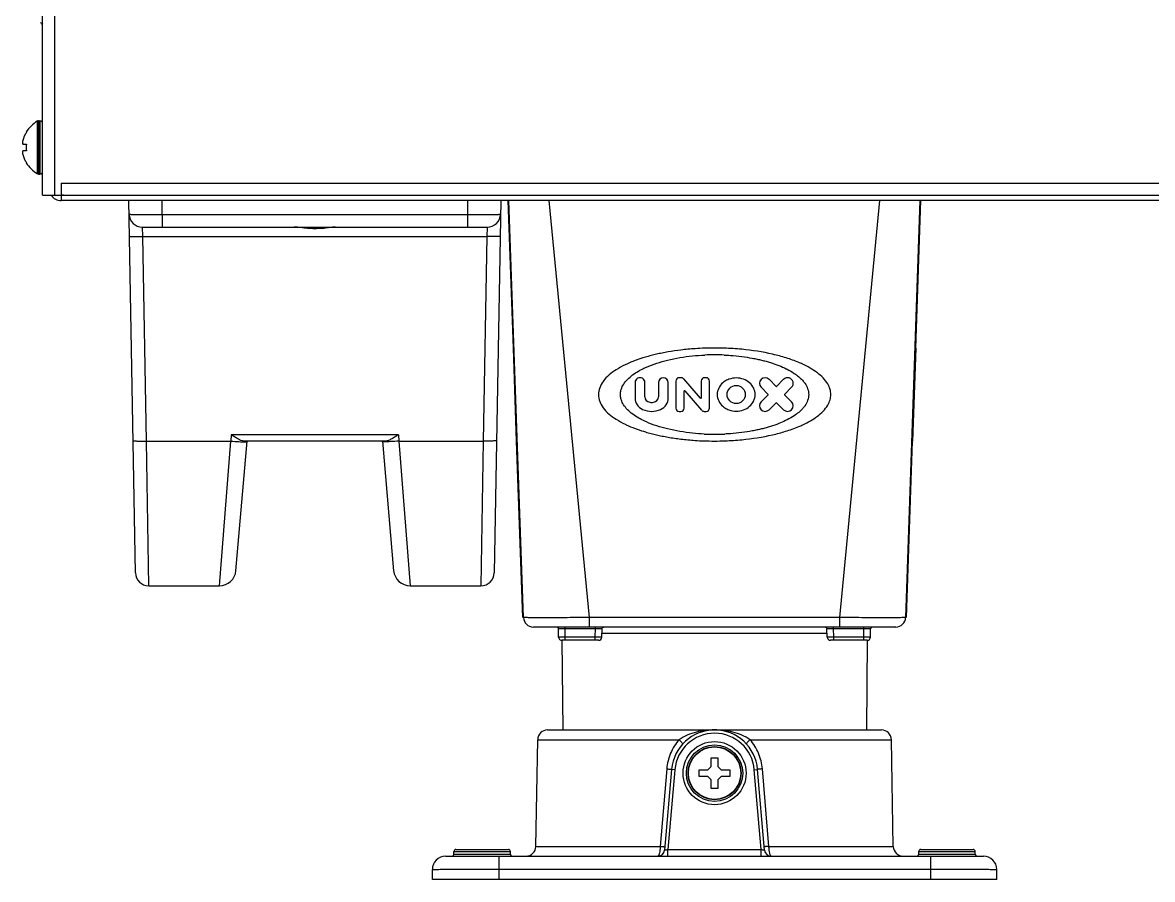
# Model space of a CAD drawing. Header units: millimetres. Extents: x -1319 to 3519, y -1539 to 2345.
# Drawn here: x 1488 to 1658.1, y -262.3 to -133.3 of the extents above; entities that cross this region are included whole.
import ezdxf

# ---------------------------------------------------------------- set-up
doc = ezdxf.new("R2010")
doc.units = ezdxf.units.MM
doc.header["$LTSCALE"] = 65.395
doc.layers.get('0').update_dxf_attribs({"linetype": 'CONTINUOUS'})

msp = doc.modelspace()

# ---------------------------------------------------------------- linework, layer by layer
at = {"linetype": 'Continuous'}
for p, q in [((1490.99, -159.33), (1490.99, 960.87)), ((1492.79, 948.22), (1492.79, -159.33)), ((1490.99, -133.53), (1490.92, -133.6)), ((1490.19, -148.19), (1490.19, -156.08)), ((1490.39, -148.13), (1490.59, -148.13)), ((1490.39, -148.13), (1490.39, -156.13)), ((1490.59, -148.13), (1490.59, -156.13)), ((1488.51, -149.83), (1488.54, -149.83)), ((1487.99, -151.63), (1488.54, -151.63)), ((1488.54, -152.63), (1487.99, -152.63)), ((1488.54, -154.43), (1488.51, -154.43)), ((1490.39, -156.13), (1490.59, -156.13)), ((1493.79, -157.53), (2252.19, -157.53)), ((1493.79, -157.53), (1493.79, -159.33)), ((1490.99, -159.33), (1493.79, -159.33)), ((1494.13, -159.33), (1493.79, -159.33)), ((1493.79, -159.33), (1493.79, -160.13)), ((1494.13, -159.33), (2251.84, -159.33)), ((2253.99, -160.13), (1493.79, -160.13)), ((1504.97, -216.17), (1503.99, -160.13)), ((1509.02, -162.24), (1508.98, -160.13)), ((1554.99, -160.13), (1554.96, -162.24)), ((1559.99, -160.13), (1559.01, -216.17)), ((1561.89, -182.33), (1561.12, -160.13)), ((1563.41, -222.88), (1561.22, -160.13)), ((1573.33, -222.89), (1567.27, -160.13)), ((1611.04, -222.89), (1617.1, -160.13)), ((1620.97, -222.88), (1623.16, -160.13)), ((1622.48, -182.33), (1623.26, -160.13)), ((1509.02, -162.24), (1554.96, -162.24)), ((1509.02, -162.24), (1509.02, -164.13)), ((1554.96, -162.24), (1554.96, -164.13)), ((1506.02, -164.13), (1530.96, -164.13)), ((1506.08, -165.55), (1506.02, -164.13)), ((1533.02, -164.13), (1557.95, -164.13)), ((1557.95, -164.13), (1557.89, -165.55)), ((1506.08, -165.55), (1557.89, -165.55)), ((1506.62, -196.33), (1506.08, -165.55)), ((1557.89, -165.55), (1557.36, -196.33)), ((1561.99, -182.33), (1561.89, -182.33)), ((1562.38, -196.33), (1561.89, -182.33)), ((1622.48, -182.33), (1622, -196.33)), ((1622.48, -182.33), (1622.38, -182.33)), ((1587.15, -186.79), (1586.86, -186.79)), ((1590.08, -189.9), (1587.54, -186.97)), ((1590.92, -186.79), (1590.67, -186.79)), ((1601.46, -188.1), (1600.4, -187.04)), ((1602.59, -187.04), (1601.52, -188.1)), ((1580.22, -187.53), (1580.22, -189.84)), ((1581.7, -189.66), (1581.7, -187.53)), ((1583.73, -187.53), (1583.73, -189.66)), ((1585.21, -189.84), (1585.21, -187.53)), ((1586.35, -187.3), (1586.35, -191.36)), ((1587.62, -191.36), (1587.62, -188.79)), ((1587.69, -188.76), (1590.24, -191.69)), ((1590.16, -187.3), (1590.16, -189.87)), ((1591.43, -191.36), (1591.43, -187.3)), ((1599.2, -188.24), (1600.27, -189.3)), ((1602.72, -189.3), (1603.78, -188.24)), ((1562.24, -189.33), (1562.14, -189.33)), ((1600.27, -189.36), (1599.2, -190.42)), ((1600.4, -191.62), (1601.46, -190.56)), ((1601.52, -190.56), (1602.59, -191.62)), ((1603.78, -190.42), (1602.72, -189.36)), ((1622.14, -189.33), (1622.24, -189.33)), ((1586.86, -191.87), (1587.11, -191.87)), ((1590.63, -191.87), (1590.92, -191.87)), ((1519.41, -195.39), (1519.32, -196.33)), ((1544.57, -195.39), (1519.41, -195.39)), ((1544.57, -195.39), (1544.65, -196.33)), ((1506.62, -196.33), (1519.32, -196.33)), ((1506.97, -218.13), (1506.62, -196.33)), ((1517.62, -218.13), (1519.32, -196.33)), ((1520.11, -215.85), (1521.82, -196.33)), ((1542.69, -196.33), (1521.29, -196.33)), ((1542.16, -196.33), (1543.86, -215.85)), ((1544.65, -196.33), (1557.36, -196.33)), ((1544.65, -196.33), (1546.35, -218.13)), ((1557.36, -196.33), (1557.01, -218.13)), ((1562.38, -196.33), (1562.48, -196.33)), ((1563.31, -222.89), (1562.38, -196.33)), ((1621.07, -222.89), (1622, -196.33)), ((1621.9, -196.33), (1622, -196.33)), ((1506.97, -218.13), (1517.63, -218.13)), ((1546.35, -218.13), (1557.01, -218.13)), ((1573.33, -224.33), (1573.33, -222.88)), ((1611.04, -222.89), (1573.33, -222.89)), ((1611.04, -224.33), (1611.04, -222.88)), ((1619.47, -224.33), (1564.91, -224.33)), ((1568.71, -225.84), (1568.69, -224.58)), ((1569.69, -224.58), (1569.69, -224.33)), ((1569.69, -224.58), (1574.26, -224.58)), ((1569.71, -225.84), (1569.69, -224.58)), ((1574.21, -225.84), (1574.26, -224.58)), ((1574.26, -224.58), (1574.26, -224.33)), ((1575.21, -225.85), (1575.26, -224.57)), ((1609.17, -225.85), (1609.11, -224.57)), ((1610.11, -224.58), (1610.11, -224.33)), ((1610.11, -224.58), (1614.68, -224.58)), ((1610.17, -225.84), (1610.11, -224.58)), ((1614.66, -225.84), (1614.68, -224.58)), ((1614.68, -224.58), (1614.68, -224.33)), ((1615.66, -225.84), (1615.68, -224.58)), ((1574.21, -225.84), (1569.71, -225.84)), ((1569.71, -226.33), (1569.71, -225.84)), ((1574.21, -226.33), (1574.21, -225.84)), ((1609.14, -225.32), (1575.23, -225.32)), ((1614.66, -225.84), (1610.17, -225.84)), ((1610.17, -226.33), (1610.17, -225.84)), ((1614.66, -226.33), (1614.66, -225.84)), ((1574.71, -226.33), (1569.21, -226.33)), ((1569.21, -226.33), (1569.32, -239.83)), ((1615.16, -226.33), (1609.67, -226.33)), ((1615.17, -226.33), (1615.05, -239.83)), ((1567.05, -239.83), (1617.32, -239.83)), ((1565.27, -257.36), (1565.56, -241.3)), ((1565.56, -241.3), (1586.84, -241.3)), ((1597.54, -241.3), (1618.82, -241.3)), ((1619.1, -257.36), (1618.82, -241.3)), ((1591.69, -244.03), (1592.69, -244.03)), ((1591.69, -245.33), (1591.69, -244.03)), ((1592.69, -244.03), (1592.69, -245.33)), ((1584.99, -245.69), (1584, -257.36)), ((1585.71, -245.76), (1584.65, -257.92)), ((1586.21, -245.81), (1585.16, -257.83)), ((1586.21, -245.81), (1585.71, -245.76)), ((1589.89, -245.83), (1591.19, -245.83)), ((1589.89, -246.83), (1589.89, -245.83)), ((1591.19, -245.83), (1591.69, -245.33)), ((1592.69, -245.33), (1593.19, -245.83)), ((1593.19, -245.83), (1594.49, -245.83)), ((1594.49, -245.83), (1594.49, -246.83)), ((1598.17, -245.81), (1598.66, -245.76)), ((1599.22, -257.83), (1598.17, -245.81)), ((1599.73, -257.92), (1598.66, -245.76)), ((1600.38, -257.36), (1599.39, -245.69)), ((1591.19, -246.83), (1589.89, -246.83)), ((1591.69, -247.33), (1591.19, -246.83)), ((1591.69, -248.63), (1591.69, -247.33)), ((1593.19, -246.83), (1592.69, -247.33)), ((1592.69, -247.33), (1592.69, -248.63)), ((1594.49, -246.83), (1593.19, -246.83)), ((1592.69, -248.63), (1591.69, -248.63)), ((1552.94, -258.13), (1561.44, -258.13)), ((1552.94, -258.53), (1552.94, -258.13)), ((1552.94, -258.53), (1561.44, -258.53)), ((1553.24, -257.83), (1561.14, -257.83)), ((1561.44, -258.53), (1561.44, -258.13)), ((1565.27, -257.36), (1584, -257.36)), ((1585.16, -257.83), (1599.22, -257.83)), ((1585.16, -258.83), (1585.16, -257.83)), ((1599.22, -258.83), (1599.22, -257.83)), ((1600.38, -257.36), (1619.1, -257.36)), ((1622.94, -258.13), (1631.44, -258.13)), ((1622.94, -258.53), (1622.94, -258.13)), ((1622.94, -258.53), (1631.44, -258.53)), ((1623.24, -257.83), (1631.14, -257.83)), ((1631.44, -258.53), (1631.44, -258.13)), ((1551.69, -258.83), (1632.69, -258.83)), ((1559.69, -258.83), (1559.69, -262.33)), ((1624.69, -258.83), (1624.69, -262.33)), ((1549.69, -262.33), (1549.69, -260.83)), ((1559.69, -260.8), (1624.69, -260.8)), ((1634.69, -262.33), (1634.69, -260.83)), ((1634.69, -262.33), (1549.69, -262.33))]:
    msp.add_line(p, q, dxfattribs=at)
for points in [[(1530.96, -164.13), (1531.2, -164.13), (1531.74, -164.13), (1531.99, -164.13)], [(1531.99, -164.13), (1532.21, -164.13), (1532.75, -164.13), (1533.02, -164.13)], [(1575.26, -224.57), (1575.27, -224.51), (1575.32, -224.42), (1575.41, -224.35), (1575.51, -224.33)], [(1608.86, -224.33), (1608.97, -224.35), (1609.05, -224.42), (1609.1, -224.51), (1609.11, -224.57)]]:
    msp.add_lwpolyline(points, dxfattribs=at)
for centre, radius in [((1595.45, -189.33), 1.37), ((1592.19, -246.33), 4.75), ((1592.19, -246.33), 4.25), ((1592.19, -246.33), 4), ((1592.19, -246.33), 3.95)]:
    msp.add_circle(centre, radius, dxfattribs=at)
for centre, radius, start, end in [((1492.19, -132.33), 1.8, 213.7945, 228.1134), ((1492.61, -152.33), 4.8, 120.3012, 148.5421), ((1490.39, -148.53), 0.4, 90, 120.3012), ((1490.59, -148.53), 0.4, 0, 90), ((1489.98, -151.38), 2.01, 172.7256, 174.8598), ((1489.96, -151.38), 1.98, 174.8627, 175.7144), ((1489.95, -151.38), 1.97, 175.714, 176.9766), ((1489.94, -151.38), 1.96, 176.9771, 178.0037), ((1489.93, -151.38), 1.95, 178.0037, 179.0738), ((1489.93, -151.38), 1.95, 179.0741, 180.1995), ((1489.93, -151.38), 1.95, 180.1995, 181.1541), ((1489.93, -151.38), 1.95, 181.1545, 182.3767), ((1492.49, -152.28), 4.64, 163.6036, 165.6824), ((1492.52, -152.29), 4.67, 162.6228, 163.6051), ((1492.53, -152.29), 4.68, 161.535, 162.6227), ((1492.55, -152.3), 4.7, 159.4813, 161.5344), ((1492.56, -152.3), 4.72, 158.9977, 159.4819), ((1492.57, -152.3), 4.72, 157.4524, 158.9975), ((1492.57, -152.31), 4.73, 156.6826, 157.4526), ((1492.58, -152.31), 4.73, 155.4278, 156.6825), ((1492.58, -152.31), 4.74, 154.4598, 155.4278), ((1492.59, -152.31), 4.74, 153.3188, 154.4598), ((1492.59, -152.31), 4.75, 151.9926, 153.3187), ((1492.59, -152.32), 4.75, 151.0316, 151.9926), ((1492.6, -152.32), 4.75, 148.4659, 151.0313), ((1489.94, -151.38), 1.96, 182.3765, 183.2159), ((1489.95, -151.38), 1.97, 183.2167, 184.6016), ((1489.96, -151.38), 1.98, 184.6009, 185.2558), ((1489.98, -151.38), 2.01, 185.2585, 187.2741), ((1489.98, -152.88), 2.01, 172.7259, 174.7415), ((1489.96, -152.88), 1.98, 174.7442, 175.3991), ((1489.95, -152.88), 1.97, 175.3984, 176.7833), ((1489.94, -152.88), 1.96, 176.7841, 177.6235), ((1489.93, -152.88), 1.96, 177.6234, 178.8455), ((1489.93, -152.88), 1.95, 178.8459, 180.9258), ((1489.93, -152.88), 1.95, 180.9261, 181.9964), ((1489.94, -152.88), 1.96, 181.9964, 183.0228), ((1489.95, -152.88), 1.97, 183.0233, 184.286), ((1489.96, -152.88), 1.98, 184.2856, 185.1372), ((1489.98, -152.88), 2.01, 185.1401, 187.2744), ((1492.49, -151.98), 4.64, 194.3176, 196.3964), ((1492.3, -152.13), 3.79, 172.4013, 179.9911), ((1492.3, -152.13), 3.79, 180.0089, 187.5987), ((1492.52, -151.98), 4.67, 196.3949, 197.3772), ((1492.53, -151.97), 4.68, 197.3773, 198.465), ((1492.55, -151.96), 4.7, 198.4656, 200.5187), ((1492.56, -151.96), 4.72, 200.5181, 201.0023), ((1492.57, -151.96), 4.72, 201.0025, 202.5476), ((1492.57, -151.95), 4.73, 202.5474, 203.3174), ((1492.58, -151.95), 4.73, 203.3175, 204.5722), ((1492.58, -151.95), 4.74, 204.5722, 205.5402), ((1492.59, -151.95), 4.74, 205.5402, 206.6812), ((1492.59, -151.95), 4.75, 206.6813, 208.0074), ((1492.59, -151.95), 4.75, 208.0074, 208.9684), ((1492.6, -151.94), 4.75, 208.9687, 211.5341), ((1492.61, -151.93), 4.8, 211.4579, 239.6988), ((1490.39, -155.73), 0.4, 239.6988, 270), ((1490.59, -155.73), 0.4, 270, 360), ((1493.79, -158.33), 1.8, 213.7972, 270), ((1494.14, -156.59), 2.74, 262.7051, 269.9741), ((1506.02, -162.13), 2, 181, 269.9997), ((1557.95, -162.13), 2, 270, 359.0011), ((1531.28, -144.76), 19.64, 275.1315, 276.1333), ((1592.19, -216.93), 33.58, 87.5041, 92.4884), ((1592.19, -226.11), 43.78, 88.1051, 91.9045), ((1580.96, -187.53), 0.74, 0, 180.0001), ((1584.47, -187.53), 0.74, 0, 180), ((1586.86, -187.3), 0.508, 90, 180), ((1587.15, -187.3), 0.508, 41, 90), ((1590.67, -187.3), 0.508, 90, 180), ((1590.92, -187.3), 0.508, 0, 90), ((1599.8, -187.64), 0.846, 45, 225), ((1603.19, -187.64), 0.846, 315, 135.0003), ((1587.66, -188.79), 0.0423, 41, 180), ((1601.49, -188.07), 0.0423, 225, 315), ((1582.12, -189.84), 1.9, 180, 246.4218), ((1582.54, -189.66), 0.846, 180, 262.3377), ((1582.71, -188.4), 2.11, 262.3377, 277.6624), ((1582.88, -189.66), 0.846, 277.6627, 360), ((1583.31, -189.84), 1.9, 293.5782, 360), ((1590.12, -189.87), 0.0423, 220.9989, 360), ((1599.8, -191.02), 0.846, 135, 315), ((1600.24, -189.33), 0.0423, 315, 44.9987), ((1601.49, -190.59), 0.0423, 45, 135), ((1603.19, -191.02), 0.846, 225.0006, 45), ((1602.75, -189.33), 0.0423, 135, 224.9987), ((1582.71, -188.48), 3.38, 246.4218, 293.5782), ((1586.86, -191.36), 0.508, 180.0003, 270), ((1587.11, -191.36), 0.508, 270, 360), ((1590.63, -191.36), 0.508, 221, 270), ((1590.92, -191.36), 0.508, 270, 0.0001), ((1592.19, -161.75), 33.57, 267.3327, 272.6739), ((1592.19, -152.57), 43.76, 267.9356, 272.0555), ((1517.62, -215.63), 2.5, 270, 355), ((1546.35, -215.63), 2.5, 185, 270), ((1506.97, -216.13), 2, 181, 270), ((1557.01, -216.13), 2, 270, 359), ((1564.91, -222.83), 1.5, 182, 270), ((1619.47, -222.83), 1.5, 270.0006, 358), ((1568.2, -225.33), 1, 62.1385, 90), ((1568.44, -224.58), 0.25, 1.0003, 90.0181), ((1615.93, -224.58), 0.25, 89.9879, 178.9997), ((1616.18, -225.33), 1, 90, 117.8615), ((1569.21, -225.83), 0.5, 181, 269.9972), ((1574.71, -225.83), 0.5, 270, 357.587), ((1609.67, -225.83), 0.5, 182.4136, 270), ((1615.16, -225.83), 0.5, 270.002, 359), ((1567.05, -241.33), 1.5, 90, 179), ((1592.19, -246.33), 6.5, 5, 175), ((1617.32, -241.33), 1.5, 1, 90), ((1592.19, -246.33), 6, 5, 175), ((1552.64, -258.53), 0.3, 270, 360), ((1553.24, -258.13), 0.3, 90, 180), ((1561.14, -258.13), 0.3, 0, 90), ((1561.74, -258.53), 0.3, 180, 270), ((1563.78, -257.33), 1.5, 270, 359), ((1583.65, -257.83), 1, 269.9995, 355), ((1600.72, -257.83), 1, 185, 270), ((1620.6, -257.33), 1.5, 181, 270), ((1622.64, -258.53), 0.3, 270, 360), ((1623.24, -258.13), 0.3, 90, 180), ((1631.14, -258.13), 0.3, 0, 90), ((1631.74, -258.53), 0.3, 180, 270), ((1551.69, -260.83), 2, 90.0002, 180), ((1632.69, -260.83), 2, 0, 90)]:
    msp.add_arc(centre, radius, start, end, dxfattribs=at)
for points, knots in [([(1504.02, -162.17), (1504.02, -162.17), (1504.07, -162.18), (1504.13, -162.19), (1504.26, -162.2), (1504.42, -162.2), (1504.63, -162.21), (1504.88, -162.22), (1505.17, -162.22), (1505.63, -162.23), (1506.28, -162.24), (1507.13, -162.24), (1508.06, -162.24), (1508.7, -162.24), (1509.02, -162.24)], [0, 0, 0, 0, 0.00525, 0.01978, 0.043689, 0.076767, 0.118722, 0.169143, 0.227565, 0.293413, 0.444827, 0.617579, 0.805037, 1, 1, 1, 1]), ([(1554.96, -162.24), (1555.28, -162.24), (1555.92, -162.24), (1556.84, -162.24), (1557.7, -162.24), (1558.35, -162.23), (1558.81, -162.22), (1559.1, -162.22), (1559.35, -162.21), (1559.56, -162.2), (1559.72, -162.2), (1559.85, -162.19), (1559.9, -162.18), (1559.95, -162.17), (1559.95, -162.17)], [0, 0, 0, 0, 0.194963, 0.382421, 0.555173, 0.706587, 0.772435, 0.830857, 0.881278, 0.923233, 0.956311, 0.98022, 0.99475, 1, 1, 1, 1]), ([(1530.87, -164.31), (1530.53, -164.28), (1529.87, -164.2), (1529.21, -164.13), (1528.88, -164.13)], [0, 0, 0, 0, 0.516576, 1, 1, 1, 1]), ([(1530.96, -164.13), (1531.04, -164.13), (1531.38, -164.13), (1531.73, -164.13), (1531.99, -164.13)], [0, 0, 0, 0, 0.245786, 1, 1, 1, 1]), ([(1531.99, -164.13), (1532.08, -164.13), (1532.42, -164.13), (1532.76, -164.13), (1533.02, -164.13)], [0, 0, 0, 0, 0.252922, 1, 1, 1, 1]), ([(1535.09, -164.13), (1534.81, -164.13), (1534.24, -164.18), (1533.67, -164.25), (1533.38, -164.28)], [0, 0, 0, 0, 0.484309, 1, 1, 1, 1]), ([(1504.08, -165.48), (1504.08, -165.49), (1504.1, -165.5), (1504.15, -165.51), (1504.26, -165.52), (1504.44, -165.54), (1504.69, -165.55), (1504.98, -165.55), (1505.46, -165.56), (1505.83, -165.56), (1506.08, -165.55)], [0, 0, 0, 0, 0.007007, 0.022204, 0.079649, 0.172027, 0.296053, 0.44694, 0.619028, 1, 1, 1, 1]), ([(1559.89, -165.48), (1559.89, -165.49), (1559.88, -165.5), (1559.83, -165.51), (1559.72, -165.52), (1559.54, -165.54), (1559.29, -165.55), (1558.99, -165.55), (1558.52, -165.56), (1558.15, -165.56), (1557.89, -165.55)], [0, 0, 0, 0, 0.007007, 0.022204, 0.079649, 0.172027, 0.296053, 0.44694, 0.619028, 1, 1, 1, 1]), ([(1590.74, -182.35), (1590.24, -182.37), (1589.03, -182.43), (1587.18, -182.61), (1585.52, -182.85), (1584.3, -183.08), (1583.44, -183.26), (1582.62, -183.47), (1581.94, -183.65), (1581.53, -183.78), (1581.4, -183.82)], [0, 0, 0, 0, 0.157659, 0.382572, 0.58963, 0.685921, 0.777243, 0.866283, 0.955457, 1, 1, 1, 1]), ([(1581.41, -185.44), (1581.58, -185.36), (1582.76, -184.81), (1585.23, -184.03), (1588.21, -183.54), (1590.1, -183.41), (1590.73, -183.38)], [0, 0, 0, 0, 0.057408, 0.407118, 0.80488, 1, 1, 1, 1]), ([(1602.98, -183.82), (1602.3, -183.61), (1600.11, -183.02), (1596.98, -182.54), (1594.53, -182.38), (1593.64, -182.35)], [0, 0, 0, 0, 0.222615, 0.719095, 1, 1, 1, 1]), ([(1593.65, -183.38), (1593.96, -183.39), (1594.84, -183.44), (1596.25, -183.58), (1597.59, -183.79), (1598.58, -183.99), (1599.27, -184.15), (1599.94, -184.32), (1600.82, -184.58), (1601.84, -184.93), (1602.61, -185.27), (1602.96, -185.44)], [0, 0, 0, 0, 0.096488, 0.276509, 0.442355, 0.519536, 0.592779, 0.664239, 0.735865, 0.878106, 1, 1, 1, 1]), ([(1578.96, -184.75), (1578.88, -184.78), (1578.34, -185.04), (1577.04, -185.75), (1575.36, -187.06), (1574.69, -188.63), (1574.69, -189.33)], [0, 0, 0, 0, 0.04125, 0.275012, 0.678544, 1, 1, 1, 1]), ([(1578.94, -187.2), (1579.16, -186.96), (1579.92, -186.27), (1580.79, -185.75), (1581.41, -185.44)], [0, 0, 0, 0, 0.313765, 1, 1, 1, 1]), ([(1581.4, -183.82), (1581, -183.94), (1580.18, -184.22), (1579.37, -184.56), (1578.96, -184.75)], [0, 0, 0, 0, 0.48085, 1, 1, 1, 1]), ([(1602.96, -185.44), (1603.01, -185.46), (1603.43, -185.67), (1604.31, -186.18), (1605.07, -186.78), (1605.44, -187.19)], [0, 0, 0, 0, 0.051563, 0.465079, 1, 1, 1, 1]), ([(1605.41, -184.74), (1605.23, -184.66), (1604.43, -184.31), (1603.62, -184.02), (1602.98, -183.82)], [0, 0, 0, 0, 0.227638, 1, 1, 1, 1]), ([(1609.69, -189.33), (1609.69, -189.07), (1609.61, -188.51), (1609.06, -187.29), (1607.64, -185.91), (1606.2, -185.11), (1605.41, -184.74)], [0, 0, 0, 0, 0.1198, 0.254861, 0.60223, 1, 1, 1, 1]), ([(1598.3, -189.33), (1598.3, -189), (1598.14, -188.33), (1597.49, -187.5), (1596.55, -186.96), (1595.45, -186.77), (1594.45, -186.94), (1593.89, -187.23), (1593.68, -187.37)], [0, 0, 0, 0, 0.162094, 0.330751, 0.508275, 0.691811, 0.875347, 1, 1, 1, 1]), ([(1578.01, -189.33), (1578.01, -189.11), (1578.07, -188.63), (1578.38, -187.89), (1578.73, -187.43), (1578.94, -187.2)], [0, 0, 0, 0, 0.282762, 0.599317, 1, 1, 1, 1]), ([(1593.68, -187.37), (1593.59, -187.43), (1593.24, -187.7), (1592.75, -188.33), (1592.59, -189), (1592.59, -189.33)], [0, 0, 0, 0, 0.13782, 0.577461, 1, 1, 1, 1]), ([(1605.44, -187.19), (1605.56, -187.33), (1606.05, -187.95), (1606.37, -188.74), (1606.37, -189.33)], [0, 0, 0, 0, 0.241033, 1, 1, 1, 1]), ([(1574.69, -189.33), (1574.69, -190.03), (1575.36, -191.6), (1577.04, -192.91), (1578.31, -193.61), (1578.83, -193.85), (1578.88, -193.88)], [0, 0, 0, 0, 0.325823, 0.734844, 0.971786, 1, 1, 1, 1]), ([(1578.9, -191.43), (1578.7, -191.2), (1578.38, -190.75), (1578.07, -190.03), (1578.01, -189.56), (1578.01, -189.33)], [0, 0, 0, 0, 0.386646, 0.710619, 1, 1, 1, 1]), ([(1592.59, -189.33), (1592.59, -189.66), (1592.75, -190.33), (1593.25, -190.97), (1593.61, -191.25), (1593.72, -191.32)], [0, 0, 0, 0, 0.414827, 0.846454, 1, 1, 1, 1]), ([(1593.72, -191.32), (1593.91, -191.45), (1594.46, -191.72), (1595.45, -191.89), (1596.55, -191.7), (1597.49, -191.16), (1598.14, -190.33), (1598.3, -189.66), (1598.3, -189.33)], [0, 0, 0, 0, 0.11837, 0.303224, 0.488077, 0.666875, 0.836743, 1, 1, 1, 1]), ([(1606.37, -189.33), (1606.37, -189.93), (1606.06, -190.69), (1605.59, -191.3), (1605.47, -191.43)], [0, 0, 0, 0, 0.777282, 1, 1, 1, 1]), ([(1605.49, -193.88), (1606.26, -193.53), (1607.66, -192.73), (1609.06, -191.37), (1609.61, -190.15), (1609.69, -189.59), (1609.69, -189.33)], [0, 0, 0, 0, 0.38951, 0.741645, 0.87856, 1, 1, 1, 1]), ([(1581.48, -193.26), (1580.83, -192.94), (1579.92, -192.4), (1579.13, -191.68), (1578.9, -191.43)], [0, 0, 0, 0, 0.682017, 1, 1, 1, 1]), ([(1605.47, -191.43), (1605.1, -191.86), (1604.32, -192.47), (1603.41, -193), (1602.96, -193.22), (1602.89, -193.25)], [0, 0, 0, 0, 0.530253, 0.926618, 1, 1, 1, 1]), ([(1578.88, -193.88), (1579.32, -194.08), (1580.18, -194.44), (1581.07, -194.74), (1581.5, -194.87)], [0, 0, 0, 0, 0.515491, 1, 1, 1, 1]), ([(1590.62, -195.28), (1590.04, -195.25), (1588.18, -195.11), (1585.23, -194.63), (1582.79, -193.86), (1581.63, -193.32), (1581.48, -193.26)], [0, 0, 0, 0, 0.187834, 0.593214, 0.949621, 1, 1, 1, 1]), ([(1602.89, -193.25), (1602.56, -193.41), (1601.81, -193.74), (1600.82, -194.09), (1599.94, -194.34), (1599.27, -194.52), (1598.58, -194.67), (1597.59, -194.87), (1596.25, -195.08), (1594.87, -195.21), (1594.03, -195.26), (1593.75, -195.28)], [0, 0, 0, 0, 0.116158, 0.261112, 0.334104, 0.406927, 0.481566, 0.560219, 0.729227, 0.912681, 1, 1, 1, 1]), ([(1602.88, -194.87), (1603.55, -194.66), (1604.43, -194.35), (1605.28, -193.98), (1605.49, -193.88)], [0, 0, 0, 0, 0.755976, 1, 1, 1, 1]), ([(1521.29, -196.33), (1521.14, -196.33), (1520.83, -196.24), (1520.38, -196.01), (1519.9, -195.71), (1519.57, -195.5), (1519.41, -195.39)], [0, 0, 0, 0, 0.201194, 0.446141, 0.71698, 1, 1, 1, 1]), ([(1544.57, -195.39), (1544.4, -195.5), (1544.08, -195.71), (1543.59, -196.01), (1543.14, -196.24), (1542.83, -196.33), (1542.69, -196.33)], [0, 0, 0, 0, 0.28302, 0.553859, 0.798807, 1, 1, 1, 1]), ([(1581.5, -194.87), (1581.6, -194.9), (1581.97, -195.02), (1582.62, -195.2), (1583.44, -195.4), (1584.3, -195.58), (1585.52, -195.81), (1587.18, -196.06), (1588.99, -196.23), (1590.16, -196.29), (1590.62, -196.3)], [0, 0, 0, 0, 0.034698, 0.126018, 0.217202, 0.310723, 0.409331, 0.621374, 0.851702, 1, 1, 1, 1]), ([(1593.76, -196.3), (1594.61, -196.27), (1597.02, -196.11), (1600.07, -195.64), (1602.24, -195.07), (1602.88, -194.87)], [0, 0, 0, 0, 0.274518, 0.782934, 1, 1, 1, 1]), ([(1504.62, -196.26), (1504.62, -196.27), (1504.63, -196.28), (1504.68, -196.29), (1504.8, -196.31), (1504.98, -196.32), (1505.22, -196.33), (1505.52, -196.34), (1505.99, -196.34), (1506.36, -196.34), (1506.62, -196.33)], [0, 0, 0, 0, 0.007007, 0.022204, 0.079649, 0.172027, 0.296053, 0.44694, 0.619028, 1, 1, 1, 1]), ([(1519.32, -196.33), (1519.74, -196.37), (1520.45, -196.42), (1521.17, -196.46), (1521.48, -196.46)], [0, 0, 0, 0, 0.577348, 1, 1, 1, 1]), ([(1521.48, -196.46), (1521.5, -196.46), (1521.58, -196.46), (1521.67, -196.45), (1521.73, -196.45)], [0, 0, 0, 0, 0.307707, 1, 1, 1, 1]), ([(1521.73, -196.45), (1521.75, -196.45), (1521.77, -196.44), (1521.81, -196.43), (1521.81, -196.42)], [0, 0, 0, 0, 0.70665, 1, 1, 1, 1]), ([(1542.25, -196.45), (1542.23, -196.45), (1542.2, -196.44), (1542.16, -196.43), (1542.16, -196.42)], [0, 0, 0, 0, 0.70665, 1, 1, 1, 1]), ([(1542.5, -196.46), (1542.47, -196.46), (1542.39, -196.46), (1542.31, -196.45), (1542.25, -196.45)], [0, 0, 0, 0, 0.307707, 1, 1, 1, 1]), ([(1544.65, -196.33), (1544.24, -196.37), (1543.52, -196.42), (1542.8, -196.46), (1542.5, -196.46)], [0, 0, 0, 0, 0.577348, 1, 1, 1, 1]), ([(1559.36, -196.26), (1559.36, -196.27), (1559.34, -196.28), (1559.29, -196.29), (1559.18, -196.31), (1559, -196.32), (1558.75, -196.33), (1558.45, -196.34), (1557.98, -196.34), (1557.61, -196.34), (1557.36, -196.33)], [0, 0, 0, 0, 0.007007, 0.022204, 0.079649, 0.172027, 0.296053, 0.44694, 0.619028, 1, 1, 1, 1]), ([(1573.33, -222.88), (1572.69, -222.89), (1571.42, -222.91), (1569.58, -222.93), (1568.13, -222.94), (1567.05, -222.94), (1566.33, -222.94), (1565.68, -222.94), (1565.1, -222.94), (1564.61, -222.93), (1564.19, -222.93), (1563.9, -222.92), (1563.71, -222.91), (1563.61, -222.91), (1563.52, -222.9), (1563.46, -222.9), (1563.43, -222.89), (1563.41, -222.89), (1563.41, -222.88)], [0, 0, 0, 0, 0.195063, 0.382654, 0.555578, 0.634412, 0.707121, 0.773005, 0.831421, 0.881814, 0.923704, 0.9567, 0.969766, 0.980506, 0.988896, 0.994923, 0.998594, 1, 1, 1, 1]), ([(1620.97, -222.88), (1620.97, -222.89), (1620.95, -222.89), (1620.92, -222.9), (1620.85, -222.9), (1620.77, -222.91), (1620.66, -222.91), (1620.48, -222.92), (1620.18, -222.93), (1619.77, -222.93), (1619.27, -222.94), (1618.69, -222.94), (1618.04, -222.94), (1617.32, -222.94), (1616.25, -222.94), (1614.79, -222.93), (1612.95, -222.91), (1611.69, -222.89), (1611.04, -222.88)], [0, 0, 0, 0, 0.001406, 0.005077, 0.011104, 0.019494, 0.030234, 0.0433, 0.076296, 0.118185, 0.168579, 0.226995, 0.292879, 0.365588, 0.444422, 0.617345, 0.804937, 1, 1, 1, 1]), ([(1568.69, -224.58), (1568.69, -224.57), (1568.7, -224.58), (1568.71, -224.57), (1568.74, -224.58), (1568.77, -224.57), (1568.81, -224.57), (1568.89, -224.57), (1568.99, -224.57), (1569.14, -224.57), (1569.38, -224.58), (1569.56, -224.58), (1569.69, -224.58)], [0, 0, 0, 0, 0.004834, 0.019234, 0.043054, 0.076118, 0.118077, 0.168505, 0.292893, 0.444393, 0.617261, 1, 1, 1, 1]), ([(1574.26, -224.58), (1574.39, -224.58), (1574.58, -224.57), (1574.81, -224.57), (1574.96, -224.57), (1575.07, -224.57), (1575.14, -224.57), (1575.19, -224.57), (1575.22, -224.57), (1575.24, -224.57), (1575.25, -224.57), (1575.26, -224.57), (1575.26, -224.57)], [0, 0, 0, 0, 0.382597, 0.55545, 0.707009, 0.831435, 0.881909, 0.923896, 0.956951, 0.980797, 0.995205, 1, 1, 1, 1]), ([(1609.11, -224.57), (1609.11, -224.57), (1609.12, -224.57), (1609.13, -224.57), (1609.16, -224.57), (1609.19, -224.57), (1609.23, -224.57), (1609.31, -224.57), (1609.41, -224.57), (1609.56, -224.57), (1609.8, -224.57), (1609.98, -224.58), (1610.11, -224.58)], [0, 0, 0, 0, 0.004795, 0.019204, 0.043051, 0.076107, 0.118094, 0.16857, 0.292995, 0.444555, 0.617408, 1, 1, 1, 1]), ([(1614.68, -224.58), (1614.81, -224.58), (1615, -224.58), (1615.23, -224.57), (1615.38, -224.57), (1615.49, -224.57), (1615.56, -224.57), (1615.61, -224.57), (1615.64, -224.58), (1615.66, -224.57), (1615.67, -224.58), (1615.68, -224.57), (1615.68, -224.58)], [0, 0, 0, 0, 0.382744, 0.55561, 0.707108, 0.831497, 0.881926, 0.923885, 0.956947, 0.980765, 0.995163, 1, 1, 1, 1]), ([(1569.71, -225.84), (1569.59, -225.84), (1569.4, -225.84), (1569.17, -225.84), (1569.02, -225.84), (1568.91, -225.84), (1568.84, -225.84), (1568.79, -225.84), (1568.76, -225.84), (1568.74, -225.84), (1568.72, -225.84), (1568.71, -225.84), (1568.71, -225.84)], [0, 0, 0, 0, 0.382667, 0.555493, 0.706962, 0.83134, 0.881772, 0.92374, 0.956817, 0.980658, 0.995091, 1, 1, 1, 1]), ([(1575.21, -225.85), (1575.21, -225.85), (1575.2, -225.85), (1575.19, -225.85), (1575.16, -225.85), (1575.13, -225.85), (1575.09, -225.85), (1575.02, -225.85), (1574.91, -225.85), (1574.76, -225.85), (1574.52, -225.85), (1574.34, -225.84), (1574.21, -225.84)], [0, 0, 0, 0, 0.004909, 0.019313, 0.043185, 0.076278, 0.118231, 0.168683, 0.293078, 0.444524, 0.617359, 1, 1, 1, 1]), ([(1610.17, -225.84), (1610.04, -225.84), (1609.85, -225.85), (1609.62, -225.85), (1609.47, -225.85), (1609.36, -225.85), (1609.29, -225.85), (1609.24, -225.85), (1609.21, -225.85), (1609.19, -225.85), (1609.18, -225.85), (1609.17, -225.85), (1609.17, -225.85)], [0, 0, 0, 0, 0.382539, 0.555339, 0.706767, 0.831164, 0.881627, 0.923597, 0.956712, 0.980614, 0.995051, 1, 1, 1, 1]), ([(1615.66, -225.84), (1615.66, -225.84), (1615.65, -225.84), (1615.64, -225.84), (1615.61, -225.84), (1615.58, -225.84), (1615.54, -225.84), (1615.47, -225.84), (1615.36, -225.84), (1615.21, -225.84), (1614.97, -225.84), (1614.79, -225.84), (1614.66, -225.84)], [0, 0, 0, 0, 0.004898, 0.019333, 0.043182, 0.076264, 0.118231, 0.168661, 0.293038, 0.444507, 0.617333, 1, 1, 1, 1]), ([(1592.19, -239.83), (1591.27, -239.83), (1589.39, -240.03), (1587.62, -240.77), (1586.84, -241.3)], [0, 0, 0, 0, 0.492402, 1, 1, 1, 1]), ([(1597.54, -241.3), (1596.76, -240.77), (1594.99, -240.03), (1593.11, -239.83), (1592.19, -239.83)], [0, 0, 0, 0, 0.50764, 1, 1, 1, 1]), ([(1586.84, -241.3), (1586.31, -241.91), (1585.44, -243.3), (1585.05, -244.89), (1584.99, -245.69)], [0, 0, 0, 0, 0.498865, 1, 1, 1, 1]), ([(1586.84, -241.3), (1586.92, -241.38), (1587.06, -241.52), (1587.24, -241.71), (1587.34, -241.85), (1587.38, -241.92), (1587.38, -241.95), (1587.38, -241.96)], [0, 0, 0, 0, 0.384637, 0.700408, 0.910354, 0.969051, 1, 1, 1, 1]), ([(1597.54, -241.3), (1597.46, -241.38), (1597.31, -241.52), (1597.14, -241.71), (1597.03, -241.85), (1597, -241.92), (1596.99, -241.95), (1597, -241.96)], [0, 0, 0, 0, 0.384641, 0.700416, 0.910359, 0.969053, 1, 1, 1, 1]), ([(1599.39, -245.69), (1599.32, -244.89), (1598.93, -243.3), (1598.07, -241.91), (1597.54, -241.3)], [0, 0, 0, 0, 0.501138, 1, 1, 1, 1]), ([(1584.99, -245.69), (1585.08, -245.7), (1585.22, -245.72), (1585.4, -245.73), (1585.5, -245.74), (1585.59, -245.75), (1585.65, -245.76), (1585.68, -245.76), (1585.7, -245.76), (1585.71, -245.76), (1585.71, -245.76), (1585.71, -245.76)], [0, 0, 0, 0, 0.401029, 0.573779, 0.721668, 0.840909, 0.928491, 0.959571, 0.981919, 0.995424, 1, 1, 1, 1]), ([(1599.39, -245.69), (1599.29, -245.7), (1599.15, -245.72), (1598.98, -245.73), (1598.87, -245.74), (1598.79, -245.75), (1598.73, -245.76), (1598.7, -245.76), (1598.68, -245.76), (1598.67, -245.76), (1598.66, -245.76), (1598.66, -245.76)], [0, 0, 0, 0, 0.401022, 0.573772, 0.72166, 0.840902, 0.928486, 0.959567, 0.981916, 0.995423, 1, 1, 1, 1]), ([(1584, -257.36), (1583.99, -257.55), (1583.97, -257.9), (1583.91, -258.31), (1583.83, -258.57), (1583.78, -258.71), (1583.73, -258.8), (1583.68, -258.83), (1583.65, -258.83)], [0, 0, 0, 0, 0.365305, 0.676859, 0.798696, 0.892795, 0.958171, 1, 1, 1, 1]), ([(1584, -257.36), (1584.09, -257.37), (1584.23, -257.38), (1584.39, -257.39), (1584.49, -257.4), (1584.58, -257.41), (1584.63, -257.42), (1584.66, -257.42), (1584.68, -257.42), (1584.69, -257.43), (1584.69, -257.43), (1584.69, -257.43)], [0, 0, 0, 0, 0.403048, 0.57574, 0.7232, 0.841862, 0.928895, 0.959763, 0.981959, 0.995385, 1, 1, 1, 1]), ([(1584.65, -257.92), (1584.65, -257.92), (1584.68, -257.91), (1584.69, -257.91), (1584.75, -257.9), (1584.83, -257.89), (1584.98, -257.86), (1585.09, -257.84), (1585.16, -257.83)], [0, 0, 0, 0, 0.019871, 0.078461, 0.172907, 0.298861, 0.622704, 1, 1, 1, 1]), ([(1599.22, -257.83), (1599.28, -257.84), (1599.4, -257.86), (1599.54, -257.89), (1599.63, -257.9), (1599.69, -257.91), (1599.7, -257.91), (1599.73, -257.92), (1599.73, -257.92)], [0, 0, 0, 0, 0.377296, 0.701139, 0.827093, 0.921539, 0.980129, 1, 1, 1, 1]), ([(1600.38, -257.36), (1600.28, -257.37), (1600.15, -257.38), (1599.98, -257.39), (1599.88, -257.4), (1599.8, -257.41), (1599.75, -257.42), (1599.71, -257.42), (1599.7, -257.42), (1599.69, -257.43), (1599.68, -257.43), (1599.68, -257.43)], [0, 0, 0, 0, 0.403063, 0.575758, 0.723218, 0.841876, 0.928905, 0.95977, 0.981964, 0.995387, 1, 1, 1, 1]), ([(1600.72, -258.83), (1600.7, -258.83), (1600.65, -258.8), (1600.6, -258.71), (1600.54, -258.57), (1600.47, -258.31), (1600.41, -257.9), (1600.38, -257.55), (1600.38, -257.36)], [0, 0, 0, 0, 0.041829, 0.107205, 0.201304, 0.323141, 0.634695, 1, 1, 1, 1]), ([(1549.69, -260.83), (1549.69, -260.83), (1549.69, -260.83), (1549.7, -260.83), (1549.72, -260.83), (1549.75, -260.83), (1549.8, -260.83), (1549.89, -260.82), (1550, -260.82), (1550.13, -260.82), (1550.28, -260.82), (1550.53, -260.82), (1550.9, -260.81), (1551.4, -260.81), (1551.98, -260.81), (1552.64, -260.81), (1553.36, -260.8), (1554.45, -260.8), (1555.91, -260.8), (1557.76, -260.8), (1559.04, -260.8), (1559.69, -260.8)], [0, 0, 0, 0, 0.000314, 0.001223, 0.002731, 0.004838, 0.010846, 0.019237, 0.029992, 0.043082, 0.058476, 0.076141, 0.118095, 0.168544, 0.226998, 0.2929, 0.365608, 0.444429, 0.617316, 0.804901, 1, 1, 1, 1]), ([(1624.69, -260.8), (1625.34, -260.8), (1626.61, -260.8), (1628.47, -260.8), (1629.93, -260.8), (1631.01, -260.8), (1631.74, -260.81), (1632.39, -260.81), (1632.98, -260.81), (1633.48, -260.81), (1633.85, -260.82), (1634.1, -260.82), (1634.25, -260.82), (1634.38, -260.82), (1634.49, -260.82), (1634.57, -260.83), (1634.63, -260.83), (1634.66, -260.83), (1634.67, -260.83), (1634.68, -260.83), (1634.69, -260.83), (1634.69, -260.83)], [0, 0, 0, 0, 0.195099, 0.382684, 0.555571, 0.634392, 0.7071, 0.773002, 0.831456, 0.881905, 0.923859, 0.941524, 0.956918, 0.970008, 0.980763, 0.989154, 0.995162, 0.997269, 0.998777, 0.999686, 1, 1, 1, 1])]:
    msp.add_open_spline(points, degree=3, knots=knots, dxfattribs=at)
for points in [[(1531.99, -164.37), (1531.62, -164.37), (1531.24, -164.35), (1530.87, -164.31)], [(1533.04, -164.32), (1532.69, -164.35), (1532.34, -164.37), (1531.99, -164.37)]]:
    msp.add_open_spline(points, degree=3, dxfattribs=at)

doc.saveas('drawing.dxf')
